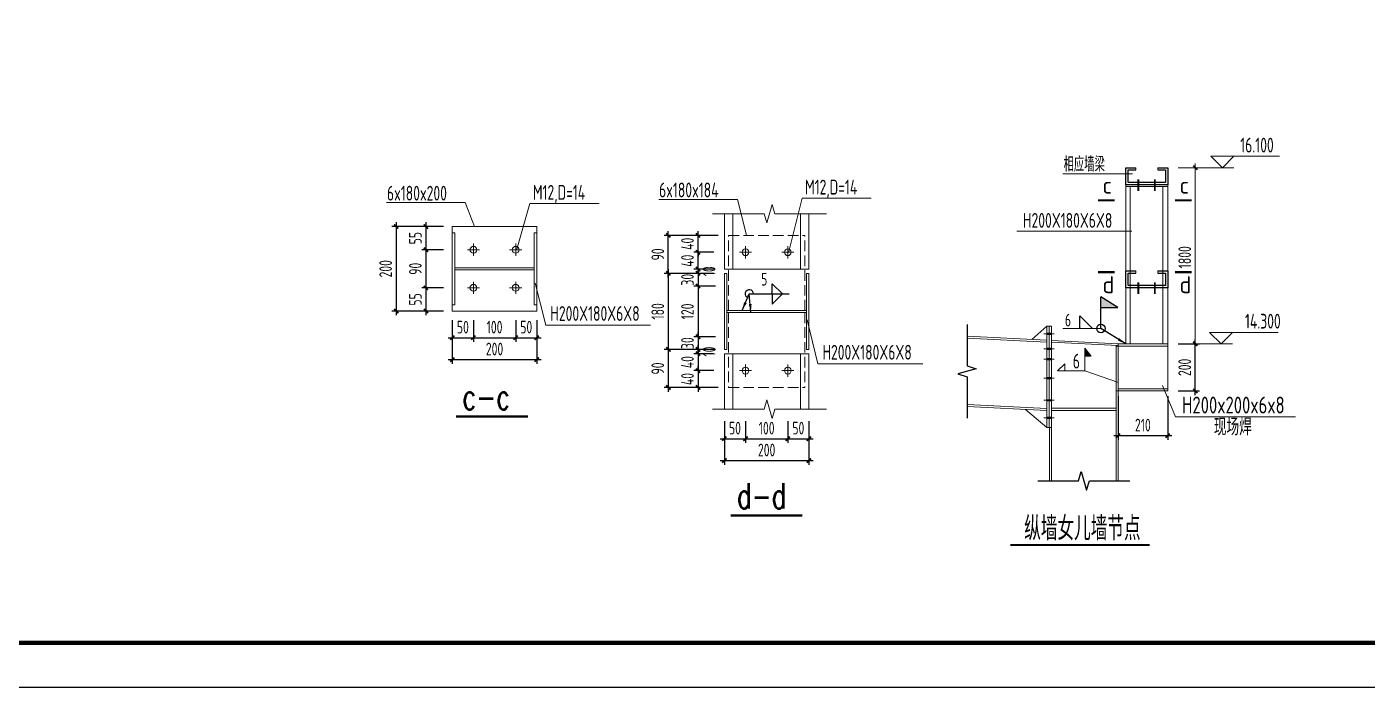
# Model space of a CAD drawing. Extents: x 19118 to 566552, y -1188739 to 92943.
# Drawn here: x 145507 to 177230, y -1057232 to -1041605 of the extents above; entities that cross this region are included whole.
import ezdxf

# ---------------------------------------------------------------- set-up
doc = ezdxf.new("R2010")
doc.units = 0
doc.header["$LTSCALE"] = 1000
doc.header["$MEASUREMENT"] = 0
doc.linetypes.add('DASH', pattern=[0.35, 0.25, -0.1])
doc.layers.get('0').update_dxf_attribs({"linetype": 'CONTINUOUS'})
doc.layers.get('Defpoints').update_dxf_attribs({"linetype": 'CONTINUOUS'})
for name, color, linetype in [('BEAM', 4, 'CONTINUOUS'), ('BEAM_CON', 4, 'CONTINUOUS'), ('DIM', 3, 'CONTINUOUS'), ('NUM', 7, 'CONTINUOUS'), ('PUB_TEXT', 7, 'CONTINUOUS'), ('PUB_TITLE', 4, 'CONTINUOUS'), ('TEXT', 7, 'CONTINUOUS'), ('THICK', 6, 'CONTINUOUS'), ('THIN', 7, 'CONTINUOUS'), ('WELD', 7, 'CONTINUOUS'), ('绿线', 3, 'CONTINUOUS')]:
    doc.layers.add(name, color=color, linetype=linetype)
doc.styles.add('HZTXT1', font='TXT', dxfattribs={"width": 0.7, "height": 3, "bigfont": 'HZTXT'})
doc.styles.get("Standard").update_dxf_attribs({"font": 'atssdeng.shx', "bigfont": 'atssdchn.shx'})
doc.styles.add('TSSD_Dimension', font='Tssdeng.shx', dxfattribs={"width": 0.7, "bigfont": 'hztxt.shx'})
doc.styles.add('TSSD_Label', font='tssdeng.shx', dxfattribs={"width": 0.6, "bigfont": 'hztxt.shx'})
doc.styles.add('TSSD_NORM', font='Tssdeng.shx', dxfattribs={"width": 0.65, "bigfont": 'hztxt.shx'})
doc.styles.add('正文', font='romans.shx', dxfattribs={"width": 0.71, "bigfont": 'hztxt.shx'})
doc.dimstyles.new('TSSD_10_100', dxfattribs={"dimtxt": 300, "dimasz": 100, "dimexe": 100, "dimexo": 250, "dimgap": 100, "dimtad": 1, "dimdec": 0, "dimlfac": 0.1, "dimzin": 0, "dimdsep": 46, "dimtxsty": 'TSSD_Dimension', "dimblk": 'ARCHTICK', "dimcen": 0, "dimdle": 100, "dimclrt": 7, "dimadec": 0, "dimazin": 0, "dimtfac": 1, "dimtdec": 0, "dimtix": 1, "dimtmove": 2, "dimatfit": 3, "dimldrblk": 'ARCHTICK', "dimfxl": 1, "dimtolj": 1, "dimtzin": 0, "dimarcsym": 0})
doc.dimstyles.new('TSSD_LEADER_STYLE_200.0', dxfattribs={"dimtxt": 0.18, "dimasz": 200, "dimexe": 0.18, "dimexo": 0.0625, "dimgap": 0.09, "dimtad": 0, "dimtih": 1, "dimtoh": 1, "dimdec": 4, "dimzin": 0, "dimdsep": 46, "dimtxsty": 'Standard', "dimcen": 0.09, "dimadec": 0, "dimazin": 0, "dimtfac": 1, "dimtdec": 4, "dimtofl": 0, "dimtmove": 0, "dimatfit": 3, "dimfxl": 1, "dimtolj": 1, "dimtzin": 0, "dimarcsym": 0})

# ---------------------------------------------------------------- blocks, each defined once
blk = doc.blocks.new('_ArchTick')
at = {"color": 0, "linetype": 'ByBlock', "const_width": 0.4}
blk.add_lwpolyline([(-0.5, -0.5), (0.5, 0.5)], dxfattribs=at)
blk = doc.blocks.new('*D120')
at = {"layer": 'Defpoints', "color": 0}
for p in [(171334, -1050097), (172508, -1050097), (172508, -1051280)]:
    blk.add_point(p, dxfattribs=at)
at = {"layer": 'DIM', "color": 0, "lineweight": -2}
for p, q in [((171334, -1050347), (171334, -1051380)), ((172508, -1050347), (172508, -1051380)), ((171234, -1051280), (172608, -1051280))]:
    blk.add_line(p, q, dxfattribs=at)
at = {"layer": 'DIM', "color": 0, "lineweight": -2, "xscale": 100, "yscale": 100, "zscale": 100, "rotation": 180}
blk.add_blockref('_ArchTick', (171334, -1051280), dxfattribs=at)
at = {"layer": 'DIM', "color": 0, "lineweight": -2, "xscale": 100, "yscale": 100, "zscale": 100}
blk.add_blockref('_ArchTick', (172508, -1051280), dxfattribs=at)
at = {"layer": 'DIM', "color": 7, "lineweight": 5, "insert": (171921, -1051030), "char_height": 300, "attachment_point": 5, "style": 'TSSD_Dimension'}
blk.add_mtext('\\A1;210', dxfattribs=at)
blk = doc.blocks.new('*D121')
at = {"layer": 'Defpoints', "color": 0}
for p in [(172508, -1049106), (173161, -1049106), (172508, -1050223)]:
    blk.add_point(p, dxfattribs=at)
at = {"layer": 'DIM', "color": 0, "lineweight": -2}
for p, q in [((173161, -1050323), (173161, -1049006)), ((172758, -1049106), (173261, -1049106)), ((172758, -1050223), (173261, -1050223))]:
    blk.add_line(p, q, dxfattribs=at)
at = {"layer": 'DIM', "color": 0, "lineweight": -2, "xscale": 100, "yscale": 100, "zscale": 100}
for p, rotation in [((173161, -1049106), 90), ((173161, -1050223), 270)]:
    blk.add_blockref('_ArchTick', p, dxfattribs=dict(at, rotation=rotation))
at = {"layer": 'DIM', "color": 7, "lineweight": 5, "insert": (172911, -1049664), "char_height": 300, "attachment_point": 5, "rotation": 90, "style": 'TSSD_Dimension'}
blk.add_mtext('\\A1;200', dxfattribs=at)
blk = doc.blocks.new('_WELD001')
at = {"linetype": 'ByBlock'}
h = blk.add_hatch(color=0, dxfattribs=at)
h.paths.add_polyline_path([(0.8, 1), (0, 1.5), (0, 1)])
edge = h.paths.add_edge_path()
edge.add_line((0, 0), (0, 1.5))
at = {"color": 0, "linetype": 'ByBlock'}
for p, q in [((0, 0), (0, 1.5)), ((0.8, 1), (0, 1.5)), ((0, 1), (0.8, 1))]:
    blk.add_line(p, q, dxfattribs=at)
blk = doc.blocks.new('_WELD003')
at = {"color": 0, "linetype": 'ByBlock'}
blk.add_circle((0, 0), 0.5, dxfattribs=at)
blk = doc.blocks.new('_WELD004')
at = {"color": 0, "linetype": 'ByBlock'}
for p, q in [((0, 1), (1, 0)), ((0, 0), (0, 1))]:
    blk.add_line(p, q, dxfattribs=at)
blk = doc.blocks.new('A$C7F823345')
at = {"layer": 'BEAM_CON', "lineweight": 5}
for p, q in [((148, 25), (-140, 25)), ((4, 169), (4, -119))]:
    blk.add_line(p, q, dxfattribs=at)
blk.add_circle((4, 25), 80, dxfattribs=at)
blk = doc.blocks.new('*D286')
at = {"layer": 'Defpoints', "color": 0}
for p in [(155616, -1046331), (154953, -1046881), (155616, -1046881)]:
    blk.add_point(p, dxfattribs=at)
at = {"layer": 'DIM', "color": 0, "lineweight": -2}
for p, q in [((154953, -1046231), (154953, -1046981)), ((155366, -1046331), (154853, -1046331)), ((155366, -1046881), (154853, -1046881))]:
    blk.add_line(p, q, dxfattribs=at)
at = {"layer": 'DIM', "color": 0, "lineweight": -2, "xscale": 100, "yscale": 100, "zscale": 100}
for p, rotation in [((154953, -1046331), 90), ((154953, -1046881), 270)]:
    blk.add_blockref('_ArchTick', p, dxfattribs=dict(at, rotation=rotation))
at = {"layer": 'DIM', "color": 7, "lineweight": 5, "insert": (154703, -1046606), "char_height": 300, "attachment_point": 5, "rotation": 90, "style": 'TSSD_Dimension'}
blk.add_mtext('\\A1;55', dxfattribs=at)
blk = doc.blocks.new('*D287')
at = {"layer": 'Defpoints', "color": 0}
for p in [(155616, -1046881), (154953, -1047781), (155616, -1047781)]:
    blk.add_point(p, dxfattribs=at)
at = {"layer": 'DIM', "color": 0, "lineweight": -2}
for p, q in [((154953, -1046781), (154953, -1047881)), ((155366, -1046881), (154853, -1046881)), ((155366, -1047781), (154853, -1047781))]:
    blk.add_line(p, q, dxfattribs=at)
at = {"layer": 'DIM', "color": 0, "lineweight": -2, "xscale": 100, "yscale": 100, "zscale": 100}
for p, rotation in [((154953, -1046881), 90), ((154953, -1047781), 270)]:
    blk.add_blockref('_ArchTick', p, dxfattribs=dict(at, rotation=rotation))
at = {"layer": 'DIM', "color": 7, "lineweight": 5, "insert": (154703, -1047331), "char_height": 300, "attachment_point": 5, "rotation": 90, "style": 'TSSD_Dimension'}
blk.add_mtext('\\A1;90', dxfattribs=at)
blk = doc.blocks.new('*D288')
at = {"layer": 'Defpoints', "color": 0}
for p in [(155616, -1047781), (154953, -1048331), (155616, -1048331)]:
    blk.add_point(p, dxfattribs=at)
at = {"layer": 'DIM', "color": 0, "lineweight": -2}
for p, q in [((155366, -1047781), (154853, -1047781)), ((154953, -1047681), (154953, -1048431)), ((155366, -1048331), (154853, -1048331))]:
    blk.add_line(p, q, dxfattribs=at)
at = {"layer": 'DIM', "color": 0, "lineweight": -2, "xscale": 100, "yscale": 100, "zscale": 100}
for p, rotation in [((154953, -1047781), 90), ((154953, -1048331), 270)]:
    blk.add_blockref('_ArchTick', p, dxfattribs=dict(at, rotation=rotation))
at = {"layer": 'DIM', "color": 7, "lineweight": 5, "insert": (154703, -1048056), "char_height": 300, "attachment_point": 5, "rotation": 90, "style": 'TSSD_Dimension'}
blk.add_mtext('\\A1;55', dxfattribs=at)
blk = doc.blocks.new('*D289')
at = {"layer": 'Defpoints', "color": 0}
for p in [(155577, -1046331), (154250, -1048331), (155577, -1048331)]:
    blk.add_point(p, dxfattribs=at)
at = {"layer": 'DIM', "color": 0, "lineweight": -2}
for p, q in [((154250, -1046231), (154250, -1048431)), ((155327, -1046331), (154150, -1046331)), ((155327, -1048331), (154150, -1048331))]:
    blk.add_line(p, q, dxfattribs=at)
at = {"layer": 'DIM', "color": 0, "lineweight": -2, "xscale": 100, "yscale": 100, "zscale": 100}
for p, rotation in [((154250, -1046331), 90), ((154250, -1048331), 270)]:
    blk.add_blockref('_ArchTick', p, dxfattribs=dict(at, rotation=rotation))
at = {"layer": 'DIM', "color": 7, "lineweight": 5, "insert": (154000, -1047331), "char_height": 300, "attachment_point": 5, "rotation": 90, "style": 'TSSD_Dimension'}
blk.add_mtext('\\A1;200', dxfattribs=at)
blk = doc.blocks.new('*D290')
at = {"layer": 'Defpoints', "color": 0}
for p in [(155577, -1048297), (156077, -1048297), (156077, -1048962)]:
    blk.add_point(p, dxfattribs=at)
at = {"layer": 'DIM', "color": 0, "lineweight": -2}
for p, q in [((155577, -1048547), (155577, -1049062)), ((156077, -1048547), (156077, -1049062)), ((155477, -1048962), (156177, -1048962))]:
    blk.add_line(p, q, dxfattribs=at)
at = {"layer": 'DIM', "color": 0, "lineweight": -2, "xscale": 100, "yscale": 100, "zscale": 100, "rotation": 180}
blk.add_blockref('_ArchTick', (155577, -1048962), dxfattribs=at)
at = {"layer": 'DIM', "color": 0, "lineweight": -2, "xscale": 100, "yscale": 100, "zscale": 100}
blk.add_blockref('_ArchTick', (156077, -1048962), dxfattribs=at)
at = {"layer": 'DIM', "color": 7, "lineweight": 5, "insert": (155827, -1048712), "char_height": 300, "attachment_point": 5, "style": 'TSSD_Dimension'}
blk.add_mtext('\\A1;50', dxfattribs=at)
blk = doc.blocks.new('*D291')
at = {"layer": 'Defpoints', "color": 0}
for p in [(156077, -1048297), (157077, -1048297), (157077, -1048962)]:
    blk.add_point(p, dxfattribs=at)
at = {"layer": 'DIM', "color": 0, "lineweight": -2}
for p, q in [((156077, -1048547), (156077, -1049062)), ((157077, -1048547), (157077, -1049062)), ((155977, -1048962), (157177, -1048962))]:
    blk.add_line(p, q, dxfattribs=at)
at = {"layer": 'DIM', "color": 0, "lineweight": -2, "xscale": 100, "yscale": 100, "zscale": 100, "rotation": 180}
blk.add_blockref('_ArchTick', (156077, -1048962), dxfattribs=at)
at = {"layer": 'DIM', "color": 0, "lineweight": -2, "xscale": 100, "yscale": 100, "zscale": 100}
blk.add_blockref('_ArchTick', (157077, -1048962), dxfattribs=at)
at = {"layer": 'DIM', "color": 7, "lineweight": 5, "insert": (156577, -1048712), "char_height": 300, "attachment_point": 5, "style": 'TSSD_Dimension'}
blk.add_mtext('\\A1;100', dxfattribs=at)
blk = doc.blocks.new('*D292')
at = {"layer": 'Defpoints', "color": 0}
for p in [(157077, -1048297), (157577, -1048297), (157577, -1048962)]:
    blk.add_point(p, dxfattribs=at)
at = {"layer": 'DIM', "color": 0, "lineweight": -2}
for p, q in [((157077, -1048547), (157077, -1049062)), ((157577, -1048547), (157577, -1049062)), ((156977, -1048962), (157677, -1048962))]:
    blk.add_line(p, q, dxfattribs=at)
at = {"layer": 'DIM', "color": 0, "lineweight": -2, "xscale": 100, "yscale": 100, "zscale": 100, "rotation": 180}
blk.add_blockref('_ArchTick', (157077, -1048962), dxfattribs=at)
at = {"layer": 'DIM', "color": 0, "lineweight": -2, "xscale": 100, "yscale": 100, "zscale": 100}
blk.add_blockref('_ArchTick', (157577, -1048962), dxfattribs=at)
at = {"layer": 'DIM', "color": 7, "lineweight": 5, "insert": (157327, -1048712), "char_height": 300, "attachment_point": 5, "style": 'TSSD_Dimension'}
blk.add_mtext('\\A1;50', dxfattribs=at)
blk = doc.blocks.new('*D293')
at = {"layer": 'Defpoints', "color": 0}
for p in [(155577, -1048331), (157577, -1048331), (157577, -1049480)]:
    blk.add_point(p, dxfattribs=at)
at = {"layer": 'DIM', "color": 0, "lineweight": -2}
for p, q in [((155577, -1048581), (155577, -1049580)), ((157577, -1048581), (157577, -1049580)), ((155477, -1049480), (157677, -1049480))]:
    blk.add_line(p, q, dxfattribs=at)
at = {"layer": 'DIM', "color": 0, "lineweight": -2, "xscale": 100, "yscale": 100, "zscale": 100, "rotation": 180}
blk.add_blockref('_ArchTick', (155577, -1049480), dxfattribs=at)
at = {"layer": 'DIM', "color": 0, "lineweight": -2, "xscale": 100, "yscale": 100, "zscale": 100}
blk.add_blockref('_ArchTick', (157577, -1049480), dxfattribs=at)
at = {"layer": 'DIM', "color": 7, "lineweight": 5, "insert": (156577, -1049230), "char_height": 300, "attachment_point": 5, "style": 'TSSD_Dimension'}
blk.add_mtext('\\A1;200', dxfattribs=at)
blk = doc.blocks.new('*D294')
at = {"layer": 'Defpoints', "color": 0}
for p in [(162017, -1047440), (161393, -1047740), (162056, -1047740)]:
    blk.add_point(p, dxfattribs=at)
at = {"layer": 'DIM', "color": 0, "lineweight": -2}
for p, q in [((161767, -1047440), (161293, -1047440)), ((161393, -1047440), (161393, -1047340)), ((161393, -1047440), (161393, -1047740)), ((161806, -1047740), (161293, -1047740)), ((161393, -1047740), (161393, -1047840))]:
    blk.add_line(p, q, dxfattribs=at)
at = {"layer": 'DIM', "color": 0, "lineweight": -2, "xscale": 100, "yscale": 100, "zscale": 100}
for p, rotation in [((161393, -1047440), 270), ((161393, -1047740), 90)]:
    blk.add_blockref('_ArchTick', p, dxfattribs=dict(at, rotation=rotation))
at = {"layer": 'DIM', "color": 7, "lineweight": 5, "insert": (161143, -1047590), "char_height": 300, "attachment_point": 5, "rotation": 90, "style": 'TSSD_Dimension'}
blk.add_mtext('\\A1;30', dxfattribs=at)
blk = doc.blocks.new('*D295')
at = {"layer": 'Defpoints', "color": 0}
for p in [(162056, -1047740), (161393, -1048940), (162056, -1048940)]:
    blk.add_point(p, dxfattribs=at)
at = {"layer": 'DIM', "color": 0, "lineweight": -2}
for p, q in [((161806, -1047740), (161293, -1047740)), ((161393, -1047640), (161393, -1049040)), ((161806, -1048940), (161293, -1048940))]:
    blk.add_line(p, q, dxfattribs=at)
at = {"layer": 'DIM', "color": 0, "lineweight": -2, "xscale": 100, "yscale": 100, "zscale": 100}
for p, rotation in [((161393, -1047740), 90), ((161393, -1048940), 270)]:
    blk.add_blockref('_ArchTick', p, dxfattribs=dict(at, rotation=rotation))
at = {"layer": 'DIM', "color": 7, "lineweight": 5, "insert": (161143, -1048340), "char_height": 300, "attachment_point": 5, "rotation": 90, "style": 'TSSD_Dimension'}
blk.add_mtext('\\A1;120', dxfattribs=at)
blk = doc.blocks.new('*D296')
at = {"layer": 'Defpoints', "color": 0}
for p in [(162056, -1048940), (161393, -1049240), (162056, -1049240)]:
    blk.add_point(p, dxfattribs=at)
at = {"layer": 'DIM', "color": 0, "lineweight": -2}
for p, q in [((161806, -1048940), (161293, -1048940)), ((161393, -1048940), (161393, -1048840)), ((161393, -1048940), (161393, -1049240)), ((161806, -1049240), (161293, -1049240)), ((161393, -1049240), (161393, -1049340))]:
    blk.add_line(p, q, dxfattribs=at)
at = {"layer": 'DIM', "color": 0, "lineweight": -2, "xscale": 100, "yscale": 100, "zscale": 100}
for p, rotation in [((161393, -1048940), 270), ((161393, -1049240), 90)]:
    blk.add_blockref('_ArchTick', p, dxfattribs=dict(at, rotation=rotation))
at = {"layer": 'DIM', "color": 7, "lineweight": 5, "insert": (161143, -1049090), "char_height": 300, "attachment_point": 5, "rotation": 90, "style": 'TSSD_Dimension'}
blk.add_mtext('\\A1;30', dxfattribs=at)
blk = doc.blocks.new('*D297')
at = {"layer": 'Defpoints', "color": 0}
for p in [(162017, -1047440), (160690, -1049240), (162017, -1049240)]:
    blk.add_point(p, dxfattribs=at)
at = {"layer": 'DIM', "color": 0, "lineweight": -2}
for p, q in [((161767, -1047440), (160590, -1047440)), ((160690, -1047340), (160690, -1049340)), ((161767, -1049240), (160590, -1049240))]:
    blk.add_line(p, q, dxfattribs=at)
at = {"layer": 'DIM', "color": 0, "lineweight": -2, "xscale": 100, "yscale": 100, "zscale": 100}
for p, rotation in [((160690, -1047440), 90), ((160690, -1049240), 270)]:
    blk.add_blockref('_ArchTick', p, dxfattribs=dict(at, rotation=rotation))
at = {"layer": 'DIM', "color": 7, "lineweight": 5, "insert": (160440, -1048340), "char_height": 300, "attachment_point": 5, "rotation": 90, "style": 'TSSD_Dimension'}
blk.add_mtext('\\A1;180', dxfattribs=at)
blk = doc.blocks.new('*D298')
at = {"layer": 'Defpoints', "color": 0}
for p in [(162017, -1050687), (162517, -1050687), (162517, -1051352)]:
    blk.add_point(p, dxfattribs=at)
at = {"layer": 'DIM', "color": 0, "lineweight": -2}
for p, q in [((162017, -1050937), (162017, -1051452)), ((162517, -1050937), (162517, -1051452)), ((161917, -1051352), (162617, -1051352))]:
    blk.add_line(p, q, dxfattribs=at)
at = {"layer": 'DIM', "color": 0, "lineweight": -2, "xscale": 100, "yscale": 100, "zscale": 100, "rotation": 180}
blk.add_blockref('_ArchTick', (162017, -1051352), dxfattribs=at)
at = {"layer": 'DIM', "color": 0, "lineweight": -2, "xscale": 100, "yscale": 100, "zscale": 100}
blk.add_blockref('_ArchTick', (162517, -1051352), dxfattribs=at)
at = {"layer": 'DIM', "color": 7, "lineweight": 5, "insert": (162267, -1051102), "char_height": 300, "attachment_point": 5, "style": 'TSSD_Dimension'}
blk.add_mtext('\\A1;50', dxfattribs=at)
blk = doc.blocks.new('*D299')
at = {"layer": 'Defpoints', "color": 0}
for p in [(162517, -1050687), (163517, -1050687), (163517, -1051352)]:
    blk.add_point(p, dxfattribs=at)
at = {"layer": 'DIM', "color": 0, "lineweight": -2}
for p, q in [((162517, -1050937), (162517, -1051452)), ((163517, -1050937), (163517, -1051452)), ((162417, -1051352), (163617, -1051352))]:
    blk.add_line(p, q, dxfattribs=at)
at = {"layer": 'DIM', "color": 0, "lineweight": -2, "xscale": 100, "yscale": 100, "zscale": 100, "rotation": 180}
blk.add_blockref('_ArchTick', (162517, -1051352), dxfattribs=at)
at = {"layer": 'DIM', "color": 0, "lineweight": -2, "xscale": 100, "yscale": 100, "zscale": 100}
blk.add_blockref('_ArchTick', (163517, -1051352), dxfattribs=at)
at = {"layer": 'DIM', "color": 7, "lineweight": 5, "insert": (163017, -1051102), "char_height": 300, "attachment_point": 5, "style": 'TSSD_Dimension'}
blk.add_mtext('\\A1;100', dxfattribs=at)
blk = doc.blocks.new('*D300')
at = {"layer": 'Defpoints', "color": 0}
for p in [(163517, -1050687), (164017, -1050687), (164017, -1051352)]:
    blk.add_point(p, dxfattribs=at)
at = {"layer": 'DIM', "color": 0, "lineweight": -2}
for p, q in [((163517, -1050937), (163517, -1051452)), ((164017, -1050937), (164017, -1051452)), ((163417, -1051352), (164117, -1051352))]:
    blk.add_line(p, q, dxfattribs=at)
at = {"layer": 'DIM', "color": 0, "lineweight": -2, "xscale": 100, "yscale": 100, "zscale": 100, "rotation": 180}
blk.add_blockref('_ArchTick', (163517, -1051352), dxfattribs=at)
at = {"layer": 'DIM', "color": 0, "lineweight": -2, "xscale": 100, "yscale": 100, "zscale": 100}
blk.add_blockref('_ArchTick', (164017, -1051352), dxfattribs=at)
at = {"layer": 'DIM', "color": 7, "lineweight": 5, "insert": (163767, -1051102), "char_height": 300, "attachment_point": 5, "style": 'TSSD_Dimension'}
blk.add_mtext('\\A1;50', dxfattribs=at)
blk = doc.blocks.new('*D301')
at = {"layer": 'Defpoints', "color": 0}
for p in [(162017, -1050721), (164017, -1050721), (164017, -1051870)]:
    blk.add_point(p, dxfattribs=at)
at = {"layer": 'DIM', "color": 0, "lineweight": -2}
for p, q in [((162017, -1050971), (162017, -1051970)), ((164017, -1050971), (164017, -1051970)), ((161917, -1051870), (164117, -1051870))]:
    blk.add_line(p, q, dxfattribs=at)
at = {"layer": 'DIM', "color": 0, "lineweight": -2, "xscale": 100, "yscale": 100, "zscale": 100, "rotation": 180}
blk.add_blockref('_ArchTick', (162017, -1051870), dxfattribs=at)
at = {"layer": 'DIM', "color": 0, "lineweight": -2, "xscale": 100, "yscale": 100, "zscale": 100}
blk.add_blockref('_ArchTick', (164017, -1051870), dxfattribs=at)
at = {"layer": 'DIM', "color": 7, "lineweight": 5, "insert": (163017, -1051620), "char_height": 300, "attachment_point": 5, "style": 'TSSD_Dimension'}
blk.add_mtext('\\A1;200', dxfattribs=at)
blk = doc.blocks.new('*D302')
at = {"layer": 'Defpoints', "color": 0}
for p in [(161393, -1047340), (162017, -1047340), (162017, -1047440)]:
    blk.add_point(p, dxfattribs=at)
at = {"layer": 'DIM', "color": 0, "lineweight": -2}
for p, q in [((161767, -1047340), (161293, -1047340)), ((161767, -1047440), (161293, -1047440)), ((161393, -1047340), (161393, -1047240)), ((161393, -1047440), (161393, -1047340)), ((161393, -1047440), (161393, -1047540))]:
    blk.add_line(p, q, dxfattribs=at)
at = {"layer": 'DIM', "color": 0, "lineweight": -2, "xscale": 100, "yscale": 100, "zscale": 100}
for p, rotation in [((161393, -1047340), 270), ((161393, -1047440), 90)]:
    blk.add_blockref('_ArchTick', p, dxfattribs=dict(at, rotation=rotation))
at = {"layer": 'DIM', "color": 7, "lineweight": 5, "insert": (161656, -1047390), "char_height": 300, "attachment_point": 5, "rotation": 90, "style": 'TSSD_Dimension'}
blk.add_mtext('\\A1;10', dxfattribs=at)
blk = doc.blocks.new('*D303')
at = {"layer": 'Defpoints', "color": 0}
for p in [(161393, -1046940), (162017, -1046940), (162017, -1047340)]:
    blk.add_point(p, dxfattribs=at)
at = {"layer": 'DIM', "color": 0, "lineweight": -2}
for p, q in [((161393, -1046940), (161393, -1046840)), ((161767, -1046940), (161293, -1046940)), ((161393, -1047340), (161393, -1046940)), ((161767, -1047340), (161293, -1047340)), ((161393, -1047340), (161393, -1047440))]:
    blk.add_line(p, q, dxfattribs=at)
at = {"layer": 'DIM', "color": 0, "lineweight": -2, "xscale": 100, "yscale": 100, "zscale": 100}
for p, rotation in [((161393, -1046940), 270), ((161393, -1047340), 90)]:
    blk.add_blockref('_ArchTick', p, dxfattribs=dict(at, rotation=rotation))
at = {"layer": 'DIM', "color": 7, "lineweight": 5, "insert": (161143, -1047140), "char_height": 300, "attachment_point": 5, "rotation": 90, "style": 'TSSD_Dimension'}
blk.add_mtext('\\A1;40', dxfattribs=at)
blk = doc.blocks.new('*D304')
at = {"layer": 'Defpoints', "color": 0}
for p in [(161393, -1046540), (162017, -1046540), (162017, -1046940)]:
    blk.add_point(p, dxfattribs=at)
at = {"layer": 'DIM', "color": 0, "lineweight": -2}
for p, q in [((161767, -1046540), (161293, -1046540)), ((161393, -1046540), (161393, -1046440)), ((161393, -1046940), (161393, -1046540)), ((161767, -1046940), (161293, -1046940)), ((161393, -1046940), (161393, -1047040))]:
    blk.add_line(p, q, dxfattribs=at)
at = {"layer": 'DIM', "color": 0, "lineweight": -2, "xscale": 100, "yscale": 100, "zscale": 100}
for p, rotation in [((161393, -1046540), 270), ((161393, -1046940), 90)]:
    blk.add_blockref('_ArchTick', p, dxfattribs=dict(at, rotation=rotation))
at = {"layer": 'DIM', "color": 7, "lineweight": 5, "insert": (161143, -1046740), "char_height": 300, "attachment_point": 5, "rotation": 90, "style": 'TSSD_Dimension'}
blk.add_mtext('\\A1;40', dxfattribs=at)
blk = doc.blocks.new('*D305')
at = {"layer": 'Defpoints', "color": 0}
for p in [(160690, -1046540), (162117, -1046540), (162017, -1047440)]:
    blk.add_point(p, dxfattribs=at)
at = {"layer": 'DIM', "color": 0, "lineweight": -2}
for p, q in [((161867, -1046540), (160590, -1046540)), ((160690, -1047540), (160690, -1046440)), ((161767, -1047440), (160590, -1047440))]:
    blk.add_line(p, q, dxfattribs=at)
at = {"layer": 'DIM', "color": 0, "lineweight": -2, "xscale": 100, "yscale": 100, "zscale": 100}
for p, rotation in [((160690, -1046540), 90), ((160690, -1047440), 270)]:
    blk.add_blockref('_ArchTick', p, dxfattribs=dict(at, rotation=rotation))
at = {"layer": 'DIM', "color": 7, "lineweight": 5, "insert": (160440, -1046990), "char_height": 300, "attachment_point": 5, "rotation": 90, "style": 'TSSD_Dimension'}
blk.add_mtext('\\A1;90', dxfattribs=at)
blk = doc.blocks.new('*D306')
at = {"layer": 'Defpoints', "color": 0}
for p in [(161393, -1049340), (162017, -1049240), (162017, -1049340)]:
    blk.add_point(p, dxfattribs=at)
at = {"layer": 'DIM', "color": 0, "lineweight": -2}
for p, q in [((161767, -1049240), (161293, -1049240)), ((161767, -1049340), (161293, -1049340)), ((161393, -1049240), (161393, -1049140)), ((161393, -1049240), (161393, -1049340)), ((161393, -1049340), (161393, -1049440))]:
    blk.add_line(p, q, dxfattribs=at)
at = {"layer": 'DIM', "color": 0, "lineweight": -2, "xscale": 100, "yscale": 100, "zscale": 100}
for p, rotation in [((161393, -1049240), 270), ((161393, -1049340), 90)]:
    blk.add_blockref('_ArchTick', p, dxfattribs=dict(at, rotation=rotation))
at = {"layer": 'DIM', "color": 7, "lineweight": 5, "insert": (161656, -1049290), "char_height": 300, "attachment_point": 5, "rotation": 90, "style": 'TSSD_Dimension'}
blk.add_mtext('\\A1;10', dxfattribs=at)
blk = doc.blocks.new('*D307')
at = {"layer": 'Defpoints', "color": 0}
for p in [(162017, -1049340), (161393, -1049740), (162017, -1049740)]:
    blk.add_point(p, dxfattribs=at)
at = {"layer": 'DIM', "color": 0, "lineweight": -2}
for p, q in [((161767, -1049340), (161293, -1049340)), ((161393, -1049340), (161393, -1049240)), ((161393, -1049340), (161393, -1049740)), ((161767, -1049740), (161293, -1049740)), ((161393, -1049740), (161393, -1049840))]:
    blk.add_line(p, q, dxfattribs=at)
at = {"layer": 'DIM', "color": 0, "lineweight": -2, "xscale": 100, "yscale": 100, "zscale": 100}
for p, rotation in [((161393, -1049340), 270), ((161393, -1049740), 90)]:
    blk.add_blockref('_ArchTick', p, dxfattribs=dict(at, rotation=rotation))
at = {"layer": 'DIM', "color": 7, "lineweight": 5, "insert": (161143, -1049540), "char_height": 300, "attachment_point": 5, "rotation": 90, "style": 'TSSD_Dimension'}
blk.add_mtext('\\A1;40', dxfattribs=at)
blk = doc.blocks.new('*D308')
at = {"layer": 'Defpoints', "color": 0}
for p in [(162017, -1049740), (161393, -1050140), (162017, -1050140)]:
    blk.add_point(p, dxfattribs=at)
at = {"layer": 'DIM', "color": 0, "lineweight": -2}
for p, q in [((161393, -1049740), (161393, -1049640)), ((161767, -1049740), (161293, -1049740)), ((161393, -1049740), (161393, -1050140)), ((161767, -1050140), (161293, -1050140)), ((161393, -1050140), (161393, -1050240))]:
    blk.add_line(p, q, dxfattribs=at)
at = {"layer": 'DIM', "color": 0, "lineweight": -2, "xscale": 100, "yscale": 100, "zscale": 100}
for p, rotation in [((161393, -1049740), 270), ((161393, -1050140), 90)]:
    blk.add_blockref('_ArchTick', p, dxfattribs=dict(at, rotation=rotation))
at = {"layer": 'DIM', "color": 7, "lineweight": 5, "insert": (161143, -1049940), "char_height": 300, "attachment_point": 5, "rotation": 90, "style": 'TSSD_Dimension'}
blk.add_mtext('\\A1;40', dxfattribs=at)
blk = doc.blocks.new('*D309')
at = {"layer": 'Defpoints', "color": 0}
for p in [(162017, -1049240), (160690, -1050140), (162117, -1050140)]:
    blk.add_point(p, dxfattribs=at)
at = {"layer": 'DIM', "color": 0, "lineweight": -2}
for p, q in [((161767, -1049240), (160590, -1049240)), ((160690, -1049140), (160690, -1050240)), ((161867, -1050140), (160590, -1050140))]:
    blk.add_line(p, q, dxfattribs=at)
at = {"layer": 'DIM', "color": 0, "lineweight": -2, "xscale": 100, "yscale": 100, "zscale": 100}
for p, rotation in [((160690, -1049240), 90), ((160690, -1050140), 270)]:
    blk.add_blockref('_ArchTick', p, dxfattribs=dict(at, rotation=rotation))
at = {"layer": 'DIM', "color": 7, "lineweight": 5, "insert": (160440, -1049690), "char_height": 300, "attachment_point": 5, "rotation": 90, "style": 'TSSD_Dimension'}
blk.add_mtext('\\A1;90', dxfattribs=at)

msp = doc.modelspace()

# ---------------------------------------------------------------- hatches: boundary and pattern name
at = {"layer": '绿线'}
msp.add_hatch(color=256, dxfattribs=at).paths.add_polyline_path([(170547.11, -1049205.92), (170699.08, -1049399.19), (170547.11, -1049399.19)])

# ---------------------------------------------------------------- linework, layer by layer
at = {"lineweight": 5}
for p, q in [((171753.64, -1044938.95), (171753.64, -1044992.95, -1086.06)), ((172273.71, -1044938.95), (172273.71, -1044992.95, -1086.06)), ((171753.64, -1047376.93), (171753.64, -1047430.93, -1086.06)), ((172273.71, -1047376.93), (172273.71, -1047430.93, -1086.06))]:
    msp.add_line(p, q, dxfattribs=at)
for points in [[(172273.71, -1044938.95), (172508.21, -1044938.95), (172508.21, -1045345.41), (171516.31, -1045345.41), (171516.31, -1044938.95), (171753.64, -1044938.95)], [(172273.71, -1047376.93), (172508.21, -1047376.93), (172508.21, -1047783.39), (171516.31, -1047783.39), (171516.31, -1047376.93), (171753.64, -1047376.93)]]:
    msp.add_lwpolyline(points)
at = {"elevation": -1086.06}
for points in [[(172273.71, -1044992.95), (172454.21, -1044992.95), (172454.21, -1045291.41), (171570.31, -1045291.41), (171570.31, -1044992.95), (171753.64, -1044992.95)], [(172273.71, -1047430.93), (172454.21, -1047430.93), (172454.21, -1047729.39), (171570.31, -1047729.39), (171570.31, -1047430.93), (171753.64, -1047430.93)]]:
    msp.add_lwpolyline(points, dxfattribs=at)
at = {"const_width": 45}
for points in [[(171814.05, -1045213.03), (171814.05, -1045488.33)], [(172203.32, -1045213.03), (172203.32, -1045488.33)], [(171814.05, -1047651.01), (171814.05, -1047926.31)], [(172203.32, -1047651.01), (172203.32, -1047926.31)]]:
    msp.add_lwpolyline(points, dxfattribs=at)
at = {"layer": 'BEAM', "linetype": 'ByBlock', "lineweight": 5}
for p, q in [((172508.21, -1045345.41), (171516.31, -1045345.41)), ((171516.31, -1049106.05), (171516.31, -1045345.41)), ((172508.21, -1045380.4), (171516.31, -1045380.4)), ((171618.84, -1049106.05), (171618.84, -1045380.4)), ((172395.96, -1049106.05), (172395.96, -1045380.4)), ((172508.21, -1050222.95), (172508.21, -1045345.41)), ((169649.31, -1048686.82), (169295.27, -1049007.35)), ((169649.31, -1048686.82), (169757.31, -1048686.82)), ((169649.31, -1051087.98), (169649.31, -1048686.82)), ((169703.31, -1051087.98), (169703.31, -1048686.82)), ((169757.31, -1051332.82), (169757.31, -1048686.82)), ((169649.31, -1049021.81), (167758.78, -1048927.28)), ((169649.31, -1049065.06), (167758.78, -1048970.54)), ((169581, -1048873.64), (169825.61, -1048873.64)), ((171334.11, -1049106.05), (169757.31, -1049027.21)), ((171331.95, -1049149.2), (169757.31, -1049070.46)), ((169581, -1049224.53), (169825.61, -1049224.53)), ((171290.91, -1050603.82), (171290.91, -1049147.14)), ((171290.91, -1049160.05), (172508.21, -1049160.05)), ((171334.11, -1050603.82), (171334.11, -1049106.05)), ((171334.11, -1049106.05), (172508.21, -1049106.05)), ((169581, -1049472.55), (169825.61, -1049472.55)), ((169581, -1049917.34), (169825.61, -1049917.34)), ((171290.91, -1050222.95), (172508.21, -1050222.95)), ((171334.11, -1050168.95), (172508.21, -1050168.95)), ((169649.31, -1050639.83), (167758.78, -1050545.03)), ((169649.31, -1050683.03), (167758.78, -1050588.23)), ((169147, -1050657.85), (169649.31, -1051087.98)), ((169581, -1050443.79), (169825.61, -1050443.79)), ((169757.31, -1050632.15), (171290.91, -1050632.15)), ((171290.91, -1052350.06), (171290.91, -1050603.82)), ((171334.11, -1052350.06), (171334.11, -1050603.82)), ((169581, -1050855.06), (169825.61, -1050855.06)), ((169757.31, -1050688.45), (171290.91, -1050688.45)), ((169649.31, -1051087.98), (169757.31, -1051087.98)), ((169714.11, -1052350.06), (169714.11, -1051087.98)), ((169757.31, -1052350.06), (169757.31, -1051332.82)), ((171334.11, -1052350.06), (171334.11, -1051945.67))]:
    msp.add_line(p, q, dxfattribs=at)
at = {"layer": 'BEAM', "linetype": 'ByBlock'}
for points in [[(169649.31, -1048873.64, 54, 54, 0), (169757.31, -1048873.64, 108, 108, 0)], [(169649.31, -1049224.53, 54, 54, 0), (169757.31, -1049224.53, 108, 108, 0)], [(169649.31, -1049472.55, 54, 54, 0), (169757.31, -1049472.55, 108, 108, 0)], [(169649.31, -1049917.34, 54, 54, 0), (169757.31, -1049917.34, 108, 108, 0)], [(169649.31, -1050443.79, 54, 54, 0), (169757.31, -1050443.79, 108, 108, 0)], [(169649.31, -1050855.06, 54, 54, 0), (169757.31, -1050855.06, 108, 108, 0)]]:
    msp.add_lwpolyline(points, format="xyseb", dxfattribs=at)
at = {"layer": 'BEAM_CON', "lineweight": 5}
for p, q in [((162017.01, -1047340.35), (162017.01, -1046027.08)), ((162217.01, -1047340.35), (162217.01, -1046027.08)), ((163817.01, -1047340.35), (163817.01, -1046027.08)), ((164017.01, -1047340.35), (164017.01, -1046027.08)), ((155576.93, -1046480.79), (155576.93, -1048180.79)), ((155576.93, -1046480.79), (155636.93, -1046480.79)), ((155636.93, -1046480.79), (155636.93, -1048180.79)), ((157516.93, -1046480.79), (157516.93, -1048180.79)), ((157516.93, -1046480.79), (157576.93, -1046480.79)), ((157576.93, -1046480.79), (157576.93, -1048180.79)), ((155636.93, -1047305.79), (157516.93, -1047305.79)), ((155636.93, -1047355.79), (157516.93, -1047355.79)), ((162017.01, -1047340.35), (164017.01, -1047340.35)), ((162017.01, -1047440.35), (162017.01, -1049240.35)), ((162017.01, -1047440.35), (162077.01, -1047440.35)), ((162077.01, -1047440.35), (162077.01, -1049240.35)), ((163957.01, -1047440.35), (163957.01, -1049240.35)), ((163957.01, -1047440.35), (164017.01, -1047440.35)), ((164017.01, -1047440.35), (164017.01, -1049240.35)), ((155576.93, -1048180.79), (155636.93, -1048180.79)), ((157516.93, -1048180.79), (157576.93, -1048180.79)), ((162077.01, -1048315.35), (163957.01, -1048315.35)), ((162077.01, -1048365.35), (163957.01, -1048365.35)), ((162017.01, -1049240.35), (162077.01, -1049240.35)), ((162017.01, -1049340.35), (162017.01, -1050653.63)), ((162017.01, -1049340.35), (164017.01, -1049340.35)), ((162217.01, -1049340.35), (162217.01, -1050653.63)), ((163817.01, -1049340.35), (163817.01, -1050653.63)), ((163957.01, -1049240.35), (164017.01, -1049240.35)), ((164017.01, -1049340.35), (164017.01, -1050653.63))]:
    msp.add_line(p, q, dxfattribs=at)
at = {"layer": 'BEAM_CON', "linetype": 'DASH', "lineweight": 5}
for p, q in [((162117.01, -1046540.35), (163917.01, -1046540.35)), ((162117.01, -1048315.35), (162117.01, -1046540.35)), ((163917.01, -1048315.35), (163917.01, -1046540.35)), ((162117.01, -1048365.35), (162117.01, -1050140.35)), ((163917.01, -1048365.35), (163917.01, -1050140.35)), ((162117.01, -1050140.35), (163917.01, -1050140.35))]:
    msp.add_line(p, q, dxfattribs=at)
at = {"layer": 'BEAM_CON', "lineweight": 5}
msp.add_lwpolyline([(155576.93, -1046330.79), (157576.93, -1046330.79), (157576.93, -1048330.79), (155576.93, -1048330.79)], close=True, dxfattribs=at)
at = {"layer": 'DIM', "lineweight": 5}
for p, q in [((172758.21, -1044938.95, 48), (173261.17, -1044938.95, 48)), ((173161.17, -1044838.95, 48), (173161.17, -1049206.05, 48)), ((172758.21, -1049106.05, 48), (173261.17, -1049106.05, 48))]:
    msp.add_line(p, q, dxfattribs=at)
at = {"layer": 'NUM', "const_width": 50, "elevation": -48}
for points in [[(155664.75, -1050827.72), (157365.12, -1050827.72)], [(162164.14, -1053170.14), (163864.51, -1053170.14)]]:
    msp.add_lwpolyline(points, dxfattribs=at)
at = {"layer": 'NUM', "const_width": 50}
msp.add_lwpolyline([(172080.43, -1053865.55), (168786.24, -1053865.55)], dxfattribs=at)
at = {"layer": 'PUB_TITLE'}
msp.add_lwpolyline([(77811.65, -1057232.25), (210216.65, -1057232.25), (210216.65, -994862.25), (77811.65, -994862.25)], close=True, dxfattribs=at)
at = {"layer": 'PUB_TITLE', "const_width": 105}
msp.add_lwpolyline([(80436.65, -1056182.25), (209166.65, -1056182.25), (209166.65, -995912.25), (80436.65, -995912.25)], close=True, dxfattribs=at)
at = {"layer": 'TEXT', "lineweight": 5}
for p, q in [((173173.11, -1044938.95), (174073.11, -1044938.95)), ((173803.11, -1044938.95), (173533.11, -1044668.95)), ((173533.11, -1044668.95), (175153.11, -1044668.95)), ((173803.11, -1044938.95), (174073.11, -1044668.95)), ((171676.62, -1045082.5), (170028.74, -1045082.5)), ((154022.61, -1045764.06), (155884.03, -1045764.06)), ((156098.95, -1046330.79), (155884.03, -1045764.06)), ((157416.05, -1045786.61, -48), (157104.82, -1046865.9, -48)), ((157416.05, -1045786.61, -48), (159050.93, -1045786.61, -48)), ((160462.69, -1045688.19), (162324.12, -1045688.19)), ((162539.03, -1046539.23), (162324.12, -1045688.19)), ((163856.14, -1045661.87, -48), (163544.9, -1046925.47, -48)), ((163856.14, -1045661.87, -48), (165491.02, -1045661.87, -48)), ((171656.91, -1046443.79), (168935.28, -1046443.79)), ((157539.45, -1047670.61, -48), (157790.75, -1048664.71, -48)), ((157790.75, -1048664.71, -48), (160271.79, -1048664.71, -48)), ((163979.53, -1048537.82, -48), (164230.83, -1049581.92, -48)), ((173770.71, -1049106.05), (173500.71, -1048836.05)), ((173500.71, -1048836.05), (175120.71, -1048836.05)), ((173770.71, -1049106.05), (174040.71, -1048836.05)), ((170547.11, -1049744.32), (170547.11, -1049205.92)), ((173140.71, -1049106.05), (174040.71, -1049106.05)), ((164230.83, -1049581.92, -48), (166711.87, -1049581.92, -48)), ((169897.3, -1049744.32), (170073.05, -1049578.66)), ((170073.05, -1049578.66), (170073.05, -1049744.32)), ((170547.11, -1049744.32), (169897.3, -1049744.32)), ((170547.11, -1049744.32), (171342.47, -1050023.04)), ((172385.56, -1050089.81), (172692.51, -1050834.34)), ((172692.51, -1050834.34), (175530.1, -1050834.34))]:
    msp.add_line(p, q, dxfattribs=at)
at = {"layer": 'THICK', "const_width": 50}
for points in [[(171256.61, -1045713.27), (170856.61, -1045713.27)], [(172679.81, -1045713.27), (173079.81, -1045713.27)], [(171256.61, -1047409.82), (170856.61, -1047409.82)], [(172679.81, -1047409.82), (173079.81, -1047409.82)]]:
    msp.add_lwpolyline(points, dxfattribs=at)
at = {"layer": 'THIN', "lineweight": 5}
for points in [[(161737.01, -1046027.08), (162954.58, -1046027.08), (163024.58, -1046247.08), (163144.58, -1045807.08), (163214.58, -1046027.08), (164432.14, -1046027.08)], [(161737.01, -1050653.63), (162954.58, -1050653.63), (163024.58, -1050433.63), (163144.58, -1050873.63), (163214.58, -1050653.63), (164432.14, -1050653.63)]]:
    msp.add_lwpolyline(points, dxfattribs=at)
at = {"layer": 'THIN'}
for points in [[(167758.78, -1048647.28), (167758.78, -1049627.76), (167978.78, -1049697.76), (167538.78, -1049817.76), (167758.78, -1049887.76), (167758.78, -1050868.23)], [(169434.11, -1052350.06), (170394.11, -1052350.06), (170464.11, -1052130.06), (170584.11, -1052570.06), (170654.11, -1052350.06), (171614.11, -1052350.06)]]:
    msp.add_lwpolyline(points, dxfattribs=at)
at = {"layer": 'WELD'}
msp.add_line((162607.15, -1047927.35), (163550.13, -1047927.35), dxfattribs=at)
at = {"layer": 'WELD', "lineweight": 5}
msp.add_line((170928.81, -1048744.64), (170027.1, -1048744.64), dxfattribs=at)
at = {"layer": 'WELD'}
msp.add_arc((162607.15, -1047927.35), 100, 0, 245.965942, dxfattribs=at)
at = {"layer": '绿线', "lineweight": 5}
for p, q in [((172508.21, -1045345.41), (171516.31, -1045345.41)), ((170547.11, -1049205.92), (170699.08, -1049399.19)), ((170699.08, -1049399.19), (170547.11, -1049399.19))]:
    msp.add_line(p, q, dxfattribs=at)

# ---------------------------------------------------------------- block references
at = {"layer": 'BEAM_CON', "lineweight": 5}
for p in [(156073.25, -1046905.29), (157073.25, -1046905.29), (162513.33, -1046964.85), (163513.33, -1046964.85), (156073.25, -1047805.29), (157073.25, -1047805.29)]:
    msp.add_blockref('A$C7F823345', p, dxfattribs=at)
at = {"layer": 'BEAM_CON', "lineweight": 5, "xscale": -1, "rotation": 180}
for p in [(162513.33, -1049715.85), (163513.33, -1049715.85)]:
    msp.add_blockref('A$C7F823345', p, dxfattribs=at)
at = {"layer": 'DIM', "lineweight": 5, "xscale": 100, "yscale": 100, "zscale": 100}
for p, rotation in [((173161.17, -1044938.95, 48), 90), ((173161.17, -1049106.05, 48), 270)]:
    msp.add_blockref('_ArchTick', p, dxfattribs=dict(at, rotation=rotation))
at = {"layer": 'WELD'}
for name, p, xscale, yscale, zscale in [('_WELD004', (163150.13, -1047927.35), 240, 240, 240), ('_WELD001', (170928.81, -1048744.64), 500, 500, 500), ('_WELD004', (170427.1, -1048744.64), 300, 300, 300), ('_WELD003', (170928.81, -1048744.64), 200, 200, 200)]:
    msp.add_blockref(name, p, dxfattribs=dict(at, xscale=xscale, yscale=yscale, zscale=zscale))
at = {"layer": 'WELD', "xscale": -240, "yscale": 240, "zscale": 240.0000000000001, "rotation": 180}
msp.add_blockref('_WELD004', (163150.13, -1047927.35), dxfattribs=at)

# ---------------------------------------------------------------- texts
at = {"layer": 'DIM', "color": 7, "style": 'TSSD_Dimension', "width": 0.7}
msp.add_text('1800', height=300, rotation=90, dxfattribs=at).set_placement((173061.17, -1047321.35, 48))
at = {"layer": 'PUB_TEXT', "color": 7, "lineweight": 5, "style": 'HZTXT1', "width": 0.7}
msp.add_text('纵墙女儿墙节点', height=562.5, dxfattribs=at).set_placement((169112.27, -1053756.12))
at = {"layer": 'TEXT', "lineweight": 5}
for s, height, style, width, p in [('16.100', 350, 'TSSD_NORM', 0.7, (174226.11, -1044578.86)), ('相应墙梁', 350, 'TSSD_NORM', 0.7, (170043.38, -1045030.94)), ('M12,D=14', 350, 'TSSD_NORM', 0.7, (163925.62, -1045573.1, -48)), ('6x180x200', 350, 'TSSD_NORM', 0.7, (154029.77, -1045717.08)), ('M12,D=14', 350, 'TSSD_NORM', 0.7, (157485.54, -1045697.84, -48)), ('6x180x184', 350, 'TSSD_NORM', 0.7, (160469.85, -1045641.21)), ('H200X180X6X8', 350, 'TSSD_NORM', 0.7, (169083.77, -1046360.75)), ('H200X180X6X8', 350, 'TSSD_NORM', 0.7, (157897.73, -1048564.16, -48)), ('6', 300, 'TSSD_Label', 0.7, (170077.1, -1048694.64)), ('14.300', 350, 'TSSD_NORM', 0.7, (174337.71, -1048745.96)), ('H200X180X6X8', 350, 'TSSD_NORM', 0.7, (164337.81, -1049481.37, -48)), ('6', 350, 'TSSD_NORM', 0.7, (170263.28, -1049691.3)), ('c-c', 600.008, '正文', 0.71, (155814.23, -1050658.04, -48)), ('H200x200x6x8', 400, 'TSSD_NORM', 0.75, (172846.89, -1050755.22)), ('现场焊', 400, 'TSSD_NORM', 0.75, (173600.05, -1051273.82)), ('d-d', 600.008, '正文', 0.71, (162313.61, -1053000.47, -48))]:
    msp.add_text(s, height=height, dxfattribs=dict(at, style=style, width=width)).set_placement(p)
at = {"layer": 'TEXT', "style": 'TSSD_Label', "width": 0.7}
msp.add_text('5', height=300, dxfattribs=at).set_placement((162887.05, -1047727.35))
at = {"layer": 'THICK', "lineweight": 5, "style": 'TSSD_Label'}
for s, p in [('c', (170964.31, -1045554.93)), ('c', (172787.5, -1045554.93)), ('d', (170964.31, -1047908.62)), ('d', (172787.5, -1047908.62))]:
    msp.add_text(s, height=400, dxfattribs=at).set_placement(p)

# ---------------------------------------------------------------- dimensions: what is measured, and where the dimension line sits
at = {"layer": 'DIM', "lineweight": 5}
for base, p1, p2, angle, picture, middle in [((154249.9, -1048330.79), (155576.93, -1046330.79), (155576.93, -1048330.79), 90, '*D289', (153999.9, -1047330.79)), ((154953.37, -1046880.79), (155616.41, -1046330.79), (155616.41, -1046880.79), 90, '*D286', (154703.37, -1046605.79)), ((160689.98, -1046540.35), (162017.01, -1047440.35), (162117.01, -1046540.35), 90, '*D305', (160439.98, -1046990.35)), ((161393.45, -1046540.35), (162017.01, -1046940.35), (162017.01, -1046540.35), 90, '*D304', (161143.45, -1046740.35)), ((154953.37, -1047780.79), (155616.41, -1046880.79), (155616.41, -1047780.79), 90, '*D287', (154703.37, -1047330.79)), ((161393.45, -1046940.35), (162017.01, -1047340.35), (162017.01, -1046940.35), 90, '*D303', (161143.45, -1047140.35)), ((160689.98, -1049240.35), (162017.01, -1047440.35), (162017.01, -1049240.35), 90, '*D297', (160439.98, -1048340.35)), ((161393.45, -1047740.35), (162017.01, -1047440.35), (162056.49, -1047740.35), 90, '*D294', (161143.45, -1047590.35)), ((154953.37, -1048330.79), (155616.41, -1047780.79), (155616.41, -1048330.79), 90, '*D288', (154703.37, -1048055.79)), ((161393.45, -1048940.35), (162056.49, -1047740.35), (162056.49, -1048940.35), 90, '*D295', (161143.45, -1048340.35)), ((161393.45, -1049240.35), (162056.49, -1048940.35), (162056.49, -1049240.35), 90, '*D296', (161143.45, -1049090.35)), ((160689.98, -1050140.35), (162017.01, -1049240.35), (162117.01, -1050140.35), 270, '*D309', (160439.98, -1049690.35)), ((161393.45, -1049740.35), (162017.01, -1049340.35), (162017.01, -1049740.35), 270, '*D307', (161143.45, -1049540.35)), ((161393.45, -1050140.35), (162017.01, -1049740.35), (162017.01, -1050140.35), 270, '*D308', (161143.45, -1049940.35))]:
    dim = msp.add_linear_dim(base=base, p1=p1, p2=p2, angle=angle, dimstyle='TSSD_10_100', dxfattribs=at)
    dim.commit()
    dim.dimension.update_dxf_attribs({"geometry": picture, "text_midpoint": middle})
for base, p1, p2, angle, picture, middle in [((161393.45, -1047340.35), (162017.01, -1047440.35), (162017.01, -1047340.35), 90, '*D302', (161655.89, -1047390.35)), ((161393.45, -1049340.35), (162017.01, -1049240.35), (162017.01, -1049340.35), 270, '*D306', (161655.89, -1049290.35))]:
    dim = msp.add_linear_dim(base=base, p1=p1, p2=p2, angle=angle, dimstyle='TSSD_10_100', dxfattribs=at)
    dim.commit()
    dim.dimension.update_dxf_attribs({"geometry": picture, "text_midpoint": middle, "dimtype": 160})
for base, p1, p2, picture, middle in [((156076.93, -1048961.84), (155576.93, -1048296.53), (156076.93, -1048296.53), '*D290', (155826.93, -1048711.84)), ((157576.93, -1049479.67), (155576.93, -1048330.79), (157576.93, -1048330.79), '*D293', (156576.93, -1049229.67)), ((157076.93, -1048961.84), (156076.93, -1048296.53), (157076.93, -1048296.53), '*D291', (156576.93, -1048711.84)), ((157576.93, -1048961.84), (157076.93, -1048296.53), (157576.93, -1048296.53), '*D292', (157326.93, -1048711.84)), ((162517.01, -1051351.97), (162017.01, -1050686.66), (162517.01, -1050686.66), '*D298', (162267.01, -1051101.97)), ((164017.01, -1051869.8), (162017.01, -1050720.92), (164017.01, -1050720.92), '*D301', (163017.01, -1051619.8)), ((163517.01, -1051351.97), (162517.01, -1050686.66), (163517.01, -1050686.66), '*D299', (163017.01, -1051101.97)), ((164017.01, -1051351.97), (163517.01, -1050686.66), (164017.01, -1050686.66), '*D300', (163767.01, -1051101.97))]:
    dim = msp.add_linear_dim(base=base, p1=p1, p2=p2, dimstyle='TSSD_10_100', dxfattribs=at)
    dim.commit()
    dim.dimension.update_dxf_attribs({"geometry": picture, "text_midpoint": middle})
for p1, p2, distance, text, picture, middle in [((172508.21, -1050222.95), (172508.21, -1049106.05), -652.96, '200', '*D121', (172911.17, -1049664.5)), ((171334.11, -1050097.14), (172508.21, -1050097.14), -1182.9, '210', '*D120', (171921.16, -1051030.04))]:
    dim = msp.add_aligned_dim(p1=p1, p2=p2, distance=distance, text=text, dimstyle='TSSD_10_100', dxfattribs=at)
    dim.commit()
    dim.dimension.update_dxf_attribs({"geometry": picture, "text_midpoint": middle})

# ---------------------------------------------------------------- leaders
at = {"layer": 'WELD'}
for points in [[(162434.13, -1048315.35), (162607.15, -1047927.35)], [(162644.33, -1048365.35), (162607.15, -1047927.35)]]:
    msp.add_leader(points, dimstyle='TSSD_LEADER_STYLE_200.0', dxfattribs=at)
at = {"layer": 'WELD', "lineweight": 5}
msp.add_leader([(171516.31, -1049106.05), (170928.81, -1048744.64)], dimstyle='TSSD_LEADER_STYLE_200.0', dxfattribs=at)

doc.saveas('drawing.dxf')
